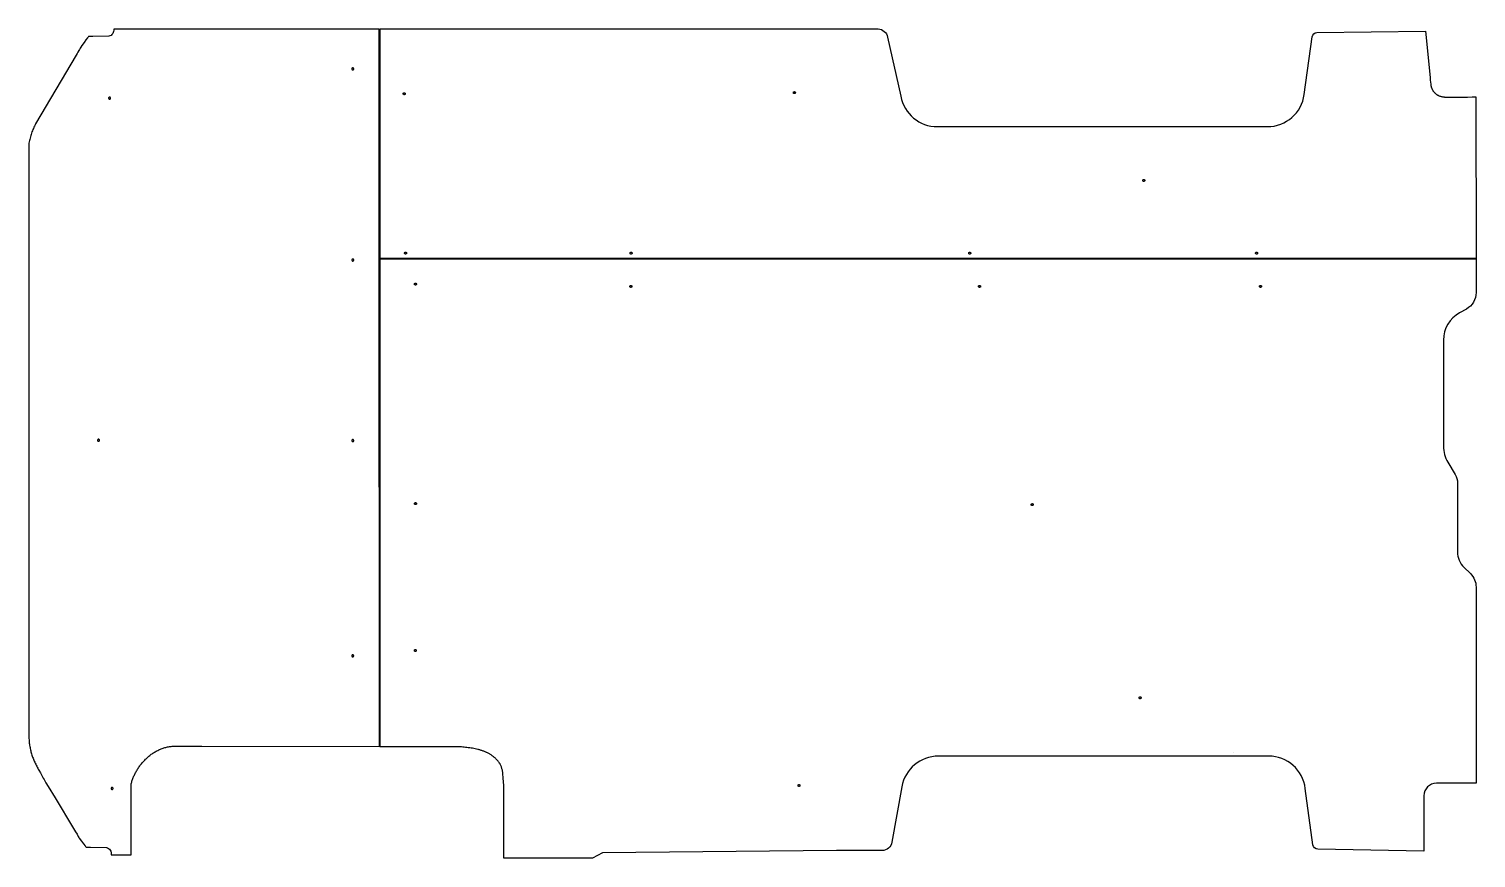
# Model space of a CAD drawing. Extents: x 5801 to 10830, y -233 to 5920.
# Drawn here: x 5968 to 8853, y 1442 to 3094 of the extents above; entities that cross this region are included whole.
import ezdxf

# ---------------------------------------------------------------- set-up
doc = ezdxf.new("R2010")
doc.units = 0
doc.layers.add('Default_Layer', color=1, linetype='CONTINUOUS')

msp = doc.modelspace()

# ---------------------------------------------------------------- linework, layer by layer
at = {"layer": 'Default_Layer'}
for points in [[(6666.6, 2697), (6666.5, 3093.5), (6595.5, 3093.5), (6147.9, 3093.9), (6137.1, 3094, -0.414214), (6127.4, 3079.6), (6095.7, 3079.3), (6086.8, 3079), (6086, 3077.9), (6084.9, 3076.5), (6081.9, 3072.5), (6078, 3067.2), (6073.5, 3061), (6071.5, 3057.8), (6070.3, 3055.8), (6068.9, 3053.5), (6067.4, 3051), (6065.8, 3048.2), (6064.1, 3045.3), (6062.3, 3042.1), (5981.5, 2905.1), (5980.3, 2902.8), (5979.2, 2900.5), (5978.1, 2898.2), (5977, 2895.9), (5976, 2893.5), (5975.1, 2891.2), (5974.2, 2888.8), (5973.3, 2886.4), (5972.5, 2883.9), (5971.7, 2881.5), (5971, 2879), (5970.3, 2876.6), (5969.7, 2874.1), (5969.2, 2871.6), (5968.6, 2869.1), (5968.2, 2866.6), (5968.2, 2848.7), (5968.2, 1684), (5968.2, 1681.8), (5968.3, 1679.5), (5968.4, 1677.3), (5968.5, 1675.1), (5968.7, 1672.9), (5968.9, 1670.6), (5969.2, 1668.4), (5969.5, 1666.2), (5969.9, 1664.1), (5970.3, 1661.9), (5970.7, 1659.7), (5971.2, 1657.5), (5971.7, 1655.4), (5972.2, 1653.2), (5972.8, 1651.1), (5973.5, 1649), (5974.1, 1646.9), (5974.8, 1644.8), (5975.5, 1642.7), (5976.3, 1640.6), (5977.1, 1638.5), (5977.9, 1636.5), (5978.8, 1634.4), (5979.7, 1632.4), (5980.6, 1630.4), (5981.6, 1628.4), (5982.6, 1626.4), (5983.6, 1624.4), (5984.7, 1622.4), (5985.8, 1620.5), (5986.9, 1618.5), (5988, 1616.6), (5990.9, 1611.4), (5993.8, 1606.1), (5996.8, 1600.9), (5998.3, 1598.3), (5999.8, 1595.7), (6002.1, 1591.7), (6006.6, 1584.2), (6020.4, 1561.3), (6057.3, 1500.2), (6057.3, 1500.1), (6060.9, 1494.1), (6064, 1488.8), (6066.6, 1484.5), (6067.7, 1482.7), (6068.6, 1481.2), (6073.2, 1475), (6077, 1469.7), (6080, 1465.7), (6081.1, 1464.3), (6082, 1463.2), (6090.8, 1462.9), (6122.5, 1462.6, -0.414214), (6132.2, 1448.2), (6144.2, 1448.2), (6172, 1448.2), (6172, 1571.2), (6172, 1580.1), (6171.7, 1587.8), (6172.1, 1589.6), (6172.6, 1591.3), (6173.1, 1593.1), (6173.6, 1594.8), (6174.2, 1596.6), (6174.8, 1598.3), (6175.4, 1600.1), (6176.1, 1601.8), (6176.8, 1603.5), (6177.5, 1605.2), (6178.3, 1606.9), (6179.1, 1608.7), (6180, 1610.3), (6180.9, 1612), (6181.8, 1613.7), (6182.7, 1615.4), (6183.7, 1617), (6184.7, 1618.6), (6185.7, 1620.3), (6186.8, 1621.9), (6187.9, 1623.5), (6189, 1625), (6190.2, 1626.6), (6191.4, 1628.1), (6192.6, 1629.6), (6193.8, 1631.1), (6195.1, 1632.6), (6196.4, 1634.1), (6197.7, 1635.5), (6199, 1636.9), (6200.4, 1638.3), (6201.8, 1639.6), (6203.2, 1640.9), (6204.6, 1642.2), (6206.1, 1643.5), (6207.5, 1644.8), (6209, 1646), (6210.6, 1647.1), (6212.1, 1648.3), (6213.7, 1649.4), (6215.2, 1650.5), (6216.8, 1651.5), (6218.5, 1652.6), (6220.1, 1653.5), (6221.7, 1654.5), (6223.4, 1655.4), (6225.1, 1656.2), (6226.8, 1657.1), (6228.5, 1657.9), (6230.2, 1658.6), (6232, 1659.3), (6233.7, 1660), (6235.5, 1660.6), (6237.3, 1661.2), (6239.1, 1661.7), (6240.9, 1662.2), (6242.7, 1662.6), (6244.5, 1663), (6246.3, 1663.3), (6248.2, 1663.6), (6250, 1663.8), (6251.9, 1664), (6253.8, 1664.2), (6255.6, 1664.2), (6257.9, 1664.2), (6313.1, 1664.2), (6666.8, 1664.1), (6666.6, 2697)], [(7668.8, 1456.5), (7578.1, 1456.7), (7111.8, 1451.9), (7091.5, 1441.5), (6914.8, 1441.5), (6914.8, 1442), (6914.8, 1452.3), (6914.8, 1540.5), (6914.8, 1587.3), (6914.6, 1588.7), (6914.4, 1590.1), (6914.3, 1591.5), (6914.1, 1592.9), (6913.9, 1595.7), (6913.7, 1598.5), (6913.4, 1604.2), (6913.2, 1607), (6913, 1608.4), (6912.9, 1609.8), (6912.7, 1611.2), (6912.6, 1612.6), (6912.4, 1614), (6912.1, 1615.3), (6911.9, 1616.7), (6911.6, 1618), (6911.2, 1619.4), (6910.9, 1620.7), (6910.4, 1622.1), (6910, 1623.4), (6909.5, 1624.7), (6908.9, 1625.9), (6908.3, 1627.2), (6907.6, 1628.5), (6907.3, 1629.1), (6906.9, 1629.7), (6906.5, 1630.3), (6906.1, 1630.9), (6905.3, 1632.1), (6904.4, 1633.2), (6903.6, 1634.4), (6902.7, 1635.4), (6901.8, 1636.5), (6900.9, 1637.5), (6899.9, 1638.5), (6898.9, 1639.5), (6898, 1640.4), (6896.9, 1641.3), (6895.9, 1642.2), (6894.9, 1643.1), (6893.8, 1643.9), (6892.8, 1644.7), (6891.7, 1645.5), (6890.6, 1646.3), (6889.4, 1647), (6888.3, 1647.8), (6887.1, 1648.5), (6886, 1649.1), (6884.8, 1649.8), (6883.6, 1650.4), (6882.4, 1651), (6881.2, 1651.6), (6880, 1652.2), (6878.7, 1652.8), (6877.5, 1653.3), (6876.2, 1653.8), (6874.9, 1654.3), (6873.7, 1654.8), (6872.4, 1655.2), (6871.1, 1655.7), (6869.8, 1656.1), (6868.5, 1656.5), (6867.1, 1656.9), (6865.8, 1657.3), (6864.5, 1657.6), (6863.1, 1658), (6860.4, 1658.6), (6857.7, 1659.2), (6855, 1659.8), (6852.3, 1660.3), (6849.5, 1660.7), (6846.8, 1661.1), (6844, 1661.5), (6841.3, 1661.8), (6838.5, 1662.1), (6835.8, 1662.4), (6833.1, 1662.7), (6830.4, 1662.9), (6827.8, 1663.1), (6827.7, 1663.1), (6701.3, 1663.3), (6687.7, 1663.3), (6668.5, 1663.5), (6668.5, 2635.8), (8853, 2635.7), (8853, 2568.8, -0.272726), (8833.6, 2535.9), (8820.2, 2528.5, 0.272726), (8788, 2473.8), (8788, 2262.5, 0.135135), (8796.8, 2230.5), (8811.4, 2206, -0.135135), (8816, 2189.4), (8816, 2051.5, 0.202475), (8828.8, 2021.1), (8841.6, 2008.6, -0.202475), (8853, 1981.8), (8853, 1590.6), (8773.9, 1590.6, 0.413468), (8748.9, 1565.7), (8748.6, 1455.2), (8537.5, 1459.2, -0.369725), (8527.8, 1467.8), (8512.6, 1580.3, 0.376199), (8439.3, 1644.6), (7781.2, 1644.6, 0.362594), (7708.4, 1583.8), (7688.5, 1473, -0.363978), (7668.8, 1456.5)]]:
    msp.add_lwpolyline(points, format="xyb", close=True, dxfattribs=at)
msp.add_lwpolyline([(7660.2, 3094.2, -0.009689), (7661, 3094.2, -0.353043), (7679.9, 3077.7), (7706.3, 2960.2, 0.362594), (7779.1, 2899.4), (8437.1, 2899.4, 0.376199), (8510.5, 2963.7), (8526.3, 3078.4, -0.357626), (8535.6, 3087), (8752.4, 3089.6), (8761.3, 2997.5), (8761.6, 2995.1), (8761.8, 2992.6), (8762.4, 2987.3), (8762.6, 2984.9), (8762.9, 2982.8), (8763.1, 2981.1), (8763.2, 2980.4), (8763.3, 2979.9), (8763.5, 2979.1), (8763.8, 2978.3), (8764.1, 2977.5), (8764.4, 2976.8), (8765.1, 2975.2), (8765.5, 2974.5), (8765.8, 2973.7), (8766.2, 2972.8), (8766.6, 2971.9), (8767.1, 2971.1), (8767.5, 2970.3), (8768.1, 2969.5), (8768.6, 2968.8), (8769.2, 2968), (8769.8, 2967.4), (8770.5, 2966.7), (8771.1, 2966), (8771.8, 2965.4), (8772.5, 2964.9), (8773.3, 2964.3), (8774, 2963.8), (8774.8, 2963.3), (8775.6, 2962.8), (8776.4, 2962.3), (8777.2, 2961.9), (8778, 2961.5), (8778.9, 2961.1), (8779.7, 2960.8), (8780.6, 2960.5), (8781.5, 2960.2), (8782.3, 2959.9), (8783.2, 2959.6), (8784.1, 2959.4), (8785, 2959.2), (8785.8, 2959), (8786.7, 2958.9), (8787.6, 2958.8), (8788.5, 2958.7), (8789.3, 2958.6), (8790.3, 2958.5), (8791.4, 2958.5), (8793.9, 2958.4), (8796.9, 2958.3), (8800.3, 2958.3), (8804.1, 2958.2), (8808.1, 2958.2), (8816.9, 2958.3), (8826.2, 2958.4), (8835.7, 2958.5), (8844.9, 2958.6), (8852.7, 2958.6), (8852.9, 2636.5), (6668.5, 2636.5), (6668.5, 3094.2), (7251.8, 3094.2), (7661, 3094.2)], format="xyb", dxfattribs=at)
for points in [[(6613.7, 3012.6), (6613.9, 3012.6), (6614.1, 3012.6), (6614.3, 3012.7), (6614.5, 3012.7), (6614.7, 3012.8), (6614.8, 3012.9), (6615, 3013), (6615.1, 3013.2), (6615.3, 3013.3), (6615.4, 3013.5), (6615.5, 3013.6), (6615.6, 3013.8), (6615.6, 3014), (6615.7, 3014.2), (6615.7, 3014.4), (6615.7, 3014.6), (6615.7, 3014.8), (6615.7, 3015), (6615.6, 3015.2), (6615.6, 3015.4), (6615.5, 3015.5), (6615.4, 3015.7), (6615.3, 3015.9), (6615.1, 3016), (6615, 3016.1), (6614.8, 3016.2), (6614.7, 3016.3), (6614.5, 3016.4), (6614.3, 3016.5), (6614.1, 3016.5), (6613.9, 3016.6), (6613.7, 3016.6), (6613.5, 3016.6), (6613.3, 3016.5), (6613.1, 3016.5), (6612.9, 3016.4), (6612.8, 3016.3), (6612.6, 3016.2), (6612.5, 3016.1), (6612.3, 3016), (6612.2, 3015.9), (6612.1, 3015.7), (6612, 3015.5), (6611.9, 3015.4), (6611.8, 3015.2), (6611.8, 3015), (6611.7, 3014.8), (6611.7, 3014.6), (6611.7, 3014.4), (6611.8, 3014.2), (6611.8, 3014), (6611.9, 3013.8), (6612, 3013.6), (6612.1, 3013.5), (6612.2, 3013.3), (6612.3, 3013.2), (6612.5, 3013), (6612.6, 3012.9), (6612.8, 3012.8), (6612.9, 3012.7), (6613.1, 3012.7), (6613.3, 3012.6), (6613.5, 3012.6), (6613.7, 3012.6)], [(6128.9, 2954.2), (6129.1, 2954.2), (6129.3, 2954.3), (6129.5, 2954.3), (6129.7, 2954.4), (6129.9, 2954.5), (6130, 2954.6), (6130.2, 2954.7), (6130.3, 2954.8), (6130.5, 2955), (6130.6, 2955.1), (6130.7, 2955.3), (6130.8, 2955.4), (6130.8, 2955.6), (6130.9, 2955.8), (6130.9, 2956), (6130.9, 2956.2), (6130.9, 2956.4), (6130.9, 2956.6), (6130.8, 2956.8), (6130.8, 2957), (6130.7, 2957.2), (6130.6, 2957.3), (6130.5, 2957.5), (6130.3, 2957.6), (6130.2, 2957.8), (6130, 2957.9), (6129.9, 2958), (6129.7, 2958.1), (6129.5, 2958.1), (6129.3, 2958.2), (6129.1, 2958.2), (6128.9, 2958.2), (6128.7, 2958.2), (6128.5, 2958.2), (6128.3, 2958.1), (6128.1, 2958.1), (6128, 2958), (6127.8, 2957.9), (6127.6, 2957.8), (6127.5, 2957.6), (6127.4, 2957.5), (6127.3, 2957.3), (6127.2, 2957.2), (6127.1, 2957), (6127, 2956.8), (6127, 2956.6), (6126.9, 2956.4), (6126.9, 2956.2), (6126.9, 2956), (6127, 2955.8), (6127, 2955.6), (6127.1, 2955.4), (6127.2, 2955.3), (6127.3, 2955.1), (6127.4, 2955), (6127.5, 2954.8), (6127.6, 2954.7), (6127.8, 2954.6), (6128, 2954.5), (6128.1, 2954.4), (6128.3, 2954.3), (6128.5, 2954.3), (6128.7, 2954.2), (6128.9, 2954.2)], [(6714.4, 2965.1), (6714.4, 2965.3), (6714.4, 2965.5), (6714.5, 2965.7), (6714.5, 2965.9), (6714.6, 2966), (6714.7, 2966.2), (6714.8, 2966.4), (6715, 2966.5), (6715.1, 2966.6), (6715.3, 2966.7), (6715.4, 2966.8), (6715.6, 2966.9), (6715.8, 2967), (6716, 2967), (6716.2, 2967.1), (6716.4, 2967.1), (6716.6, 2967.1), (6716.8, 2967), (6717, 2967), (6717.2, 2966.9), (6717.3, 2966.8), (6717.5, 2966.7), (6717.7, 2966.6), (6717.8, 2966.5), (6717.9, 2966.4), (6718, 2966.2), (6718.1, 2966), (6718.2, 2965.9), (6718.3, 2965.7), (6718.4, 2965.5), (6718.4, 2965.3), (6718.4, 2965.1), (6718.4, 2964.9), (6718.4, 2964.7), (6718.3, 2964.5), (6718.2, 2964.3), (6718.1, 2964.1), (6718, 2964), (6717.9, 2963.8), (6717.8, 2963.7), (6717.7, 2963.5), (6717.5, 2963.4), (6717.3, 2963.3), (6717.2, 2963.2), (6717, 2963.2), (6716.8, 2963.1), (6716.6, 2963.1), (6716.4, 2963.1), (6716.2, 2963.1), (6716, 2963.1), (6715.8, 2963.2), (6715.6, 2963.2), (6715.4, 2963.3), (6715.3, 2963.4), (6715.1, 2963.5), (6715, 2963.7), (6714.8, 2963.8), (6714.7, 2964), (6714.6, 2964.1), (6714.5, 2964.3), (6714.5, 2964.5), (6714.4, 2964.7), (6714.4, 2964.9), (6714.4, 2965.1)], [(7492, 2967.2), (7492, 2967.4), (7492, 2967.6), (7492.1, 2967.8), (7492.2, 2967.9), (7492.3, 2968.1), (7492.4, 2968.3), (7492.5, 2968.4), (7492.6, 2968.6), (7492.7, 2968.7), (7492.9, 2968.8), (7493.1, 2968.9), (7493.2, 2969), (7493.4, 2969.1), (7493.6, 2969.1), (7493.8, 2969.2), (7494, 2969.2), (7494.2, 2969.2), (7494.4, 2969.1), (7494.6, 2969.1), (7494.8, 2969), (7495, 2968.9), (7495.1, 2968.8), (7495.3, 2968.7), (7495.4, 2968.6), (7495.6, 2968.4), (7495.7, 2968.3), (7495.8, 2968.1), (7495.9, 2967.9), (7495.9, 2967.8), (7496, 2967.6), (7496, 2967.4), (7496, 2967.2), (7496, 2967), (7496, 2966.8), (7495.9, 2966.6), (7495.9, 2966.4), (7495.8, 2966.2), (7495.7, 2966), (7495.6, 2965.9), (7495.4, 2965.7), (7495.3, 2965.6), (7495.1, 2965.5), (7495, 2965.4), (7494.8, 2965.3), (7494.6, 2965.3), (7494.4, 2965.2), (7494.2, 2965.2), (7494, 2965.2), (7493.8, 2965.2), (7493.6, 2965.2), (7493.4, 2965.3), (7493.2, 2965.3), (7493.1, 2965.4), (7492.9, 2965.5), (7492.7, 2965.6), (7492.6, 2965.7), (7492.5, 2965.9), (7492.4, 2966), (7492.3, 2966.2), (7492.2, 2966.4), (7492.1, 2966.6), (7492, 2966.8), (7492, 2967), (7492, 2967.2)], [(8188.5, 2792.2), (8188.5, 2792.4), (8188.5, 2792.6), (8188.6, 2792.8), (8188.6, 2793), (8188.7, 2793.2), (8188.8, 2793.3), (8188.9, 2793.5), (8189.1, 2793.6), (8189.2, 2793.8), (8189.4, 2793.9), (8189.5, 2794), (8189.7, 2794.1), (8189.9, 2794.1), (8190.1, 2794.2), (8190.3, 2794.2), (8190.5, 2794.2), (8190.7, 2794.2), (8190.9, 2794.2), (8191.1, 2794.1), (8191.3, 2794.1), (8191.4, 2794), (8191.6, 2793.9), (8191.8, 2793.8), (8191.9, 2793.6), (8192, 2793.5), (8192.2, 2793.3), (8192.3, 2793.2), (8192.3, 2793), (8192.4, 2792.8), (8192.5, 2792.6), (8192.5, 2792.4), (8192.5, 2792.2), (8192.5, 2792), (8192.5, 2791.8), (8192.4, 2791.6), (8192.3, 2791.4), (8192.3, 2791.3), (8192.2, 2791.1), (8192, 2790.9), (8191.9, 2790.8), (8191.8, 2790.7), (8191.6, 2790.6), (8191.4, 2790.5), (8191.3, 2790.4), (8191.1, 2790.3), (8190.9, 2790.3), (8190.7, 2790.2), (8190.5, 2790.2), (8190.3, 2790.2), (8190.1, 2790.3), (8189.9, 2790.3), (8189.7, 2790.4), (8189.5, 2790.5), (8189.4, 2790.6), (8189.2, 2790.7), (8189.1, 2790.8), (8188.9, 2790.9), (8188.8, 2791.1), (8188.7, 2791.3), (8188.6, 2791.4), (8188.6, 2791.6), (8188.5, 2791.8), (8188.5, 2792), (8188.5, 2792.2)], [(6613.7, 2631.6), (6613.9, 2631.6), (6614.1, 2631.6), (6614.3, 2631.7), (6614.5, 2631.7), (6614.7, 2631.8), (6614.8, 2631.9), (6615, 2632), (6615.1, 2632.2), (6615.3, 2632.3), (6615.4, 2632.5), (6615.5, 2632.6), (6615.6, 2632.8), (6615.6, 2633), (6615.7, 2633.2), (6615.7, 2633.4), (6615.7, 2633.6), (6615.7, 2633.8), (6615.7, 2634), (6615.6, 2634.2), (6615.6, 2634.4), (6615.5, 2634.5), (6615.4, 2634.7), (6615.3, 2634.9), (6615.1, 2635), (6615, 2635.1), (6614.8, 2635.2), (6614.7, 2635.3), (6614.5, 2635.4), (6614.3, 2635.5), (6614.1, 2635.5), (6613.9, 2635.6), (6613.7, 2635.6), (6613.5, 2635.6), (6613.3, 2635.5), (6613.1, 2635.5), (6612.9, 2635.4), (6612.8, 2635.3), (6612.6, 2635.2), (6612.5, 2635.1), (6612.3, 2635), (6612.2, 2634.9), (6612.1, 2634.7), (6612, 2634.5), (6611.9, 2634.4), (6611.8, 2634.2), (6611.8, 2634), (6611.7, 2633.8), (6611.7, 2633.6), (6611.7, 2633.4), (6611.8, 2633.2), (6611.8, 2633), (6611.9, 2632.8), (6612, 2632.6), (6612.1, 2632.5), (6612.2, 2632.3), (6612.3, 2632.2), (6612.5, 2632), (6612.6, 2631.9), (6612.8, 2631.8), (6612.9, 2631.7), (6613.1, 2631.7), (6613.3, 2631.6), (6613.5, 2631.6), (6613.7, 2631.6)], [(6717, 2647.4), (6717.1, 2647.6), (6717.1, 2647.8), (6717.1, 2648), (6717.2, 2648.2), (6717.3, 2648.4), (6717.4, 2648.6), (6717.5, 2648.7), (6717.6, 2648.8), (6717.8, 2649), (6717.9, 2649.1), (6718.1, 2649.2), (6718.3, 2649.3), (6718.5, 2649.3), (6718.6, 2649.4), (6718.8, 2649.4), (6719, 2649.4), (6719.3, 2649.4), (6719.4, 2649.4), (6719.6, 2649.3), (6719.8, 2649.3), (6720, 2649.2), (6720.2, 2649.1), (6720.3, 2649), (6720.5, 2648.8), (6720.6, 2648.7), (6720.7, 2648.6), (6720.8, 2648.4), (6720.9, 2648.2), (6721, 2648), (6721, 2647.8), (6721, 2647.6), (6721, 2647.4), (6721, 2647.2), (6721, 2647), (6721, 2646.8), (6720.9, 2646.7), (6720.8, 2646.5), (6720.7, 2646.3), (6720.6, 2646.2), (6720.5, 2646), (6720.3, 2645.9), (6720.2, 2645.8), (6720, 2645.7), (6719.8, 2645.6), (6719.6, 2645.5), (6719.4, 2645.5), (6719.3, 2645.4), (6719, 2645.4), (6718.8, 2645.4), (6718.6, 2645.5), (6718.5, 2645.5), (6718.3, 2645.6), (6718.1, 2645.7), (6717.9, 2645.8), (6717.8, 2645.9), (6717.6, 2646), (6717.5, 2646.2), (6717.4, 2646.3), (6717.3, 2646.5), (6717.2, 2646.7), (6717.1, 2646.8), (6717.1, 2647), (6717.1, 2647.2), (6717, 2647.4)], [(7166.5, 2647.2), (7166.5, 2647.4), (7166.5, 2647.6), (7166.6, 2647.8), (7166.6, 2648), (7166.7, 2648.2), (7166.8, 2648.3), (7166.9, 2648.5), (7167.1, 2648.6), (7167.2, 2648.8), (7167.4, 2648.9), (7167.5, 2649), (7167.7, 2649.1), (7167.9, 2649.1), (7168.1, 2649.2), (7168.3, 2649.2), (7168.5, 2649.2), (7168.7, 2649.2), (7168.9, 2649.2), (7169.1, 2649.1), (7169.3, 2649.1), (7169.4, 2649), (7169.6, 2648.9), (7169.8, 2648.8), (7169.9, 2648.6), (7170, 2648.5), (7170.2, 2648.3), (7170.3, 2648.2), (7170.3, 2648), (7170.4, 2647.8), (7170.5, 2647.6), (7170.5, 2647.4), (7170.5, 2647.2), (7170.5, 2647), (7170.5, 2646.8), (7170.4, 2646.6), (7170.3, 2646.4), (7170.3, 2646.3), (7170.2, 2646.1), (7170, 2645.9), (7169.9, 2645.8), (7169.8, 2645.7), (7169.6, 2645.6), (7169.4, 2645.5), (7169.3, 2645.4), (7169.1, 2645.3), (7168.9, 2645.3), (7168.7, 2645.2), (7168.5, 2645.2), (7168.3, 2645.2), (7168.1, 2645.3), (7167.9, 2645.3), (7167.7, 2645.4), (7167.5, 2645.5), (7167.4, 2645.6), (7167.2, 2645.7), (7167.1, 2645.8), (7166.9, 2645.9), (7166.8, 2646.1), (7166.7, 2646.3), (7166.6, 2646.4), (7166.6, 2646.6), (7166.5, 2646.8), (7166.5, 2647), (7166.5, 2647.2)], [(7841.5, 2647.2), (7841.5, 2647.4), (7841.5, 2647.6), (7841.6, 2647.8), (7841.6, 2648), (7841.7, 2648.2), (7841.8, 2648.3), (7841.9, 2648.5), (7842.1, 2648.6), (7842.2, 2648.8), (7842.4, 2648.9), (7842.5, 2649), (7842.7, 2649.1), (7842.9, 2649.1), (7843.1, 2649.2), (7843.3, 2649.2), (7843.5, 2649.2), (7843.7, 2649.2), (7843.9, 2649.2), (7844.1, 2649.1), (7844.3, 2649.1), (7844.4, 2649), (7844.6, 2648.9), (7844.8, 2648.8), (7844.9, 2648.6), (7845, 2648.5), (7845.2, 2648.3), (7845.3, 2648.2), (7845.3, 2648), (7845.4, 2647.8), (7845.5, 2647.6), (7845.5, 2647.4), (7845.5, 2647.2), (7845.5, 2647), (7845.5, 2646.8), (7845.4, 2646.6), (7845.3, 2646.4), (7845.3, 2646.3), (7845.2, 2646.1), (7845, 2645.9), (7844.9, 2645.8), (7844.8, 2645.7), (7844.6, 2645.6), (7844.4, 2645.5), (7844.3, 2645.4), (7844.1, 2645.3), (7843.9, 2645.3), (7843.7, 2645.2), (7843.5, 2645.2), (7843.3, 2645.2), (7843.1, 2645.3), (7842.9, 2645.3), (7842.7, 2645.4), (7842.5, 2645.5), (7842.4, 2645.6), (7842.2, 2645.7), (7842.1, 2645.8), (7841.9, 2645.9), (7841.8, 2646.1), (7841.7, 2646.3), (7841.6, 2646.4), (7841.6, 2646.6), (7841.5, 2646.8), (7841.5, 2647), (7841.5, 2647.2)], [(8413.5, 2647.2), (8413.5, 2647.4), (8413.5, 2647.6), (8413.6, 2647.8), (8413.6, 2648), (8413.7, 2648.2), (8413.8, 2648.3), (8413.9, 2648.5), (8414.1, 2648.6), (8414.2, 2648.8), (8414.4, 2648.9), (8414.5, 2649), (8414.7, 2649.1), (8414.9, 2649.1), (8415.1, 2649.2), (8415.3, 2649.2), (8415.5, 2649.2), (8415.7, 2649.2), (8415.9, 2649.2), (8416.1, 2649.1), (8416.3, 2649.1), (8416.4, 2649), (8416.6, 2648.9), (8416.8, 2648.8), (8416.9, 2648.6), (8417, 2648.5), (8417.2, 2648.3), (8417.3, 2648.2), (8417.3, 2648), (8417.4, 2647.8), (8417.5, 2647.6), (8417.5, 2647.4), (8417.5, 2647.2), (8417.5, 2647), (8417.5, 2646.8), (8417.4, 2646.6), (8417.3, 2646.4), (8417.3, 2646.3), (8417.2, 2646.1), (8417, 2645.9), (8416.9, 2645.8), (8416.8, 2645.7), (8416.6, 2645.6), (8416.4, 2645.5), (8416.3, 2645.4), (8416.1, 2645.3), (8415.9, 2645.3), (8415.7, 2645.2), (8415.5, 2645.2), (8415.3, 2645.2), (8415.1, 2645.3), (8414.9, 2645.3), (8414.7, 2645.4), (8414.5, 2645.5), (8414.4, 2645.6), (8414.2, 2645.7), (8414.1, 2645.8), (8413.9, 2645.9), (8413.8, 2646.1), (8413.7, 2646.3), (8413.6, 2646.4), (8413.6, 2646.6), (8413.5, 2646.8), (8413.5, 2647), (8413.5, 2647.2)], [(6740.6, 2585.6), (6740.6, 2585.4), (6740.6, 2585.2), (6740.5, 2585), (6740.5, 2584.9), (6740.4, 2584.7), (6740.3, 2584.5), (6740.2, 2584.4), (6740, 2584.2), (6739.9, 2584.1), (6739.7, 2584), (6739.6, 2583.9), (6739.4, 2583.8), (6739.2, 2583.7), (6739, 2583.7), (6738.8, 2583.6), (6738.6, 2583.6), (6738.4, 2583.6), (6738.2, 2583.7), (6738, 2583.7), (6737.8, 2583.8), (6737.7, 2583.9), (6737.5, 2584), (6737.3, 2584.1), (6737.2, 2584.2), (6737.1, 2584.4), (6737, 2584.5), (6736.9, 2584.7), (6736.8, 2584.9), (6736.7, 2585), (6736.7, 2585.2), (6736.6, 2585.4), (6736.6, 2585.6), (6736.6, 2585.8), (6736.7, 2586), (6736.7, 2586.2), (6736.8, 2586.4), (6736.9, 2586.6), (6737, 2586.7), (6737.1, 2586.9), (6737.2, 2587), (6737.3, 2587.2), (6737.5, 2587.3), (6737.7, 2587.4), (6737.8, 2587.5), (6738, 2587.5), (6738.2, 2587.6), (6738.4, 2587.6), (6738.6, 2587.6), (6738.8, 2587.6), (6739, 2587.6), (6739.2, 2587.5), (6739.4, 2587.5), (6739.6, 2587.4), (6739.7, 2587.3), (6739.9, 2587.2), (6740, 2587), (6740.2, 2586.9), (6740.3, 2586.7), (6740.4, 2586.6), (6740.5, 2586.4), (6740.5, 2586.2), (6740.6, 2586), (6740.6, 2585.8), (6740.6, 2585.6)], [(7170.2, 2581), (7170.2, 2580.8), (7170.2, 2580.6), (7170.1, 2580.4), (7170.1, 2580.2), (7170, 2580.1), (7169.9, 2579.9), (7169.8, 2579.7), (7169.6, 2579.6), (7169.5, 2579.5), (7169.3, 2579.4), (7169.2, 2579.3), (7169, 2579.2), (7168.8, 2579.1), (7168.6, 2579.1), (7168.4, 2579), (7168.2, 2579), (7168, 2579), (7167.8, 2579.1), (7167.6, 2579.1), (7167.4, 2579.2), (7167.3, 2579.3), (7167.1, 2579.4), (7167, 2579.5), (7166.8, 2579.6), (7166.7, 2579.7), (7166.6, 2579.9), (7166.5, 2580.1), (7166.4, 2580.2), (7166.3, 2580.4), (7166.3, 2580.6), (7166.2, 2580.8), (7166.2, 2581), (7166.2, 2581.2), (7166.3, 2581.4), (7166.3, 2581.6), (7166.4, 2581.8), (7166.5, 2582), (7166.6, 2582.1), (7166.7, 2582.3), (7166.8, 2582.4), (7167, 2582.6), (7167.1, 2582.7), (7167.3, 2582.8), (7167.4, 2582.9), (7167.6, 2582.9), (7167.8, 2583), (7168, 2583), (7168.2, 2583), (7168.4, 2583), (7168.6, 2583), (7168.8, 2582.9), (7169, 2582.9), (7169.2, 2582.8), (7169.3, 2582.7), (7169.5, 2582.6), (7169.6, 2582.4), (7169.8, 2582.3), (7169.9, 2582.1), (7170, 2582), (7170.1, 2581.8), (7170.1, 2581.6), (7170.2, 2581.4), (7170.2, 2581.2), (7170.2, 2581)], [(7865.2, 2581), (7865.2, 2580.8), (7865.2, 2580.6), (7865.1, 2580.4), (7865.1, 2580.2), (7865, 2580.1), (7864.9, 2579.9), (7864.8, 2579.7), (7864.6, 2579.6), (7864.5, 2579.5), (7864.3, 2579.4), (7864.2, 2579.3), (7864, 2579.2), (7863.8, 2579.1), (7863.6, 2579.1), (7863.4, 2579), (7863.2, 2579), (7863, 2579), (7862.8, 2579.1), (7862.6, 2579.1), (7862.4, 2579.2), (7862.3, 2579.3), (7862.1, 2579.4), (7862, 2579.5), (7861.8, 2579.6), (7861.7, 2579.7), (7861.6, 2579.9), (7861.5, 2580.1), (7861.4, 2580.2), (7861.3, 2580.4), (7861.3, 2580.6), (7861.2, 2580.8), (7861.2, 2581), (7861.2, 2581.2), (7861.3, 2581.4), (7861.3, 2581.6), (7861.4, 2581.8), (7861.5, 2582), (7861.6, 2582.1), (7861.7, 2582.3), (7861.8, 2582.4), (7862, 2582.6), (7862.1, 2582.7), (7862.3, 2582.8), (7862.4, 2582.9), (7862.6, 2582.9), (7862.8, 2583), (7863, 2583), (7863.2, 2583), (7863.4, 2583), (7863.6, 2583), (7863.8, 2582.9), (7864, 2582.9), (7864.2, 2582.8), (7864.3, 2582.7), (7864.5, 2582.6), (7864.6, 2582.4), (7864.8, 2582.3), (7864.9, 2582.1), (7865, 2582), (7865.1, 2581.8), (7865.1, 2581.6), (7865.2, 2581.4), (7865.2, 2581.2), (7865.2, 2581)], [(8425.2, 2581), (8425.2, 2580.8), (8425.2, 2580.6), (8425.1, 2580.4), (8425.1, 2580.2), (8425, 2580.1), (8424.9, 2579.9), (8424.8, 2579.7), (8424.6, 2579.6), (8424.5, 2579.5), (8424.3, 2579.4), (8424.2, 2579.3), (8424, 2579.2), (8423.8, 2579.1), (8423.6, 2579.1), (8423.4, 2579), (8423.2, 2579), (8423, 2579), (8422.8, 2579.1), (8422.6, 2579.1), (8422.4, 2579.2), (8422.3, 2579.3), (8422.1, 2579.4), (8422, 2579.5), (8421.8, 2579.6), (8421.7, 2579.7), (8421.6, 2579.9), (8421.5, 2580.1), (8421.4, 2580.2), (8421.3, 2580.4), (8421.3, 2580.6), (8421.2, 2580.8), (8421.2, 2581), (8421.2, 2581.2), (8421.3, 2581.4), (8421.3, 2581.6), (8421.4, 2581.8), (8421.5, 2582), (8421.6, 2582.1), (8421.7, 2582.3), (8421.8, 2582.4), (8422, 2582.6), (8422.1, 2582.7), (8422.3, 2582.8), (8422.4, 2582.9), (8422.6, 2582.9), (8422.8, 2583), (8423, 2583), (8423.2, 2583), (8423.4, 2583), (8423.6, 2583), (8423.8, 2582.9), (8424, 2582.9), (8424.2, 2582.8), (8424.3, 2582.7), (8424.5, 2582.6), (8424.6, 2582.4), (8424.8, 2582.3), (8424.9, 2582.1), (8425, 2582), (8425.1, 2581.8), (8425.1, 2581.6), (8425.2, 2581.4), (8425.2, 2581.2), (8425.2, 2581)], [(6106.9, 2272.2), (6107.1, 2272.2), (6107.3, 2272.3), (6107.5, 2272.3), (6107.7, 2272.4), (6107.9, 2272.5), (6108, 2272.6), (6108.2, 2272.7), (6108.3, 2272.8), (6108.5, 2273), (6108.6, 2273.1), (6108.7, 2273.3), (6108.8, 2273.4), (6108.8, 2273.6), (6108.9, 2273.8), (6108.9, 2274), (6108.9, 2274.2), (6108.9, 2274.4), (6108.9, 2274.6), (6108.8, 2274.8), (6108.8, 2275), (6108.7, 2275.2), (6108.6, 2275.3), (6108.5, 2275.5), (6108.3, 2275.6), (6108.2, 2275.8), (6108, 2275.9), (6107.9, 2276), (6107.7, 2276.1), (6107.5, 2276.1), (6107.3, 2276.2), (6107.1, 2276.2), (6106.9, 2276.2), (6106.7, 2276.2), (6106.5, 2276.2), (6106.3, 2276.1), (6106.1, 2276.1), (6106, 2276), (6105.8, 2275.9), (6105.6, 2275.8), (6105.5, 2275.6), (6105.4, 2275.5), (6105.3, 2275.3), (6105.2, 2275.2), (6105.1, 2275), (6105, 2274.8), (6105, 2274.6), (6104.9, 2274.4), (6104.9, 2274.2), (6104.9, 2274), (6105, 2273.8), (6105, 2273.6), (6105.1, 2273.4), (6105.2, 2273.3), (6105.3, 2273.1), (6105.4, 2273), (6105.5, 2272.8), (6105.6, 2272.7), (6105.8, 2272.6), (6106, 2272.5), (6106.1, 2272.4), (6106.3, 2272.3), (6106.5, 2272.3), (6106.7, 2272.2), (6106.9, 2272.2)], [(6613.7, 2271.6), (6613.9, 2271.6), (6614.1, 2271.6), (6614.3, 2271.7), (6614.5, 2271.7), (6614.7, 2271.8), (6614.8, 2271.9), (6615, 2272), (6615.1, 2272.2), (6615.3, 2272.3), (6615.4, 2272.5), (6615.5, 2272.6), (6615.6, 2272.8), (6615.6, 2273), (6615.7, 2273.2), (6615.7, 2273.4), (6615.7, 2273.6), (6615.7, 2273.8), (6615.7, 2274), (6615.6, 2274.2), (6615.6, 2274.4), (6615.5, 2274.5), (6615.4, 2274.7), (6615.3, 2274.9), (6615.1, 2275), (6615, 2275.1), (6614.8, 2275.2), (6614.7, 2275.3), (6614.5, 2275.4), (6614.3, 2275.5), (6614.1, 2275.5), (6613.9, 2275.6), (6613.7, 2275.6), (6613.5, 2275.6), (6613.3, 2275.5), (6613.1, 2275.5), (6612.9, 2275.4), (6612.8, 2275.3), (6612.6, 2275.2), (6612.5, 2275.1), (6612.3, 2275), (6612.2, 2274.9), (6612.1, 2274.7), (6612, 2274.5), (6611.9, 2274.4), (6611.8, 2274.2), (6611.8, 2274), (6611.7, 2273.8), (6611.7, 2273.6), (6611.7, 2273.4), (6611.8, 2273.2), (6611.8, 2273), (6611.9, 2272.8), (6612, 2272.6), (6612.1, 2272.5), (6612.2, 2272.3), (6612.3, 2272.2), (6612.5, 2272), (6612.6, 2271.9), (6612.8, 2271.8), (6612.9, 2271.7), (6613.1, 2271.7), (6613.3, 2271.6), (6613.5, 2271.6), (6613.7, 2271.6)], [(6740.8, 2148.1), (6740.8, 2147.9), (6740.8, 2147.7), (6740.7, 2147.5), (6740.6, 2147.3), (6740.6, 2147.1), (6740.5, 2147), (6740.3, 2146.8), (6740.2, 2146.7), (6740.1, 2146.6), (6739.9, 2146.4), (6739.7, 2146.3), (6739.6, 2146.3), (6739.4, 2146.2), (6739.2, 2146.1), (6739, 2146.1), (6738.8, 2146.1), (6738.6, 2146.1), (6738.4, 2146.1), (6738.2, 2146.2), (6738, 2146.3), (6737.8, 2146.3), (6737.7, 2146.4), (6737.5, 2146.6), (6737.4, 2146.7), (6737.3, 2146.8), (6737.1, 2147), (6737, 2147.1), (6737, 2147.3), (6736.9, 2147.5), (6736.8, 2147.7), (6736.8, 2147.9), (6736.8, 2148.1), (6736.8, 2148.3), (6736.8, 2148.5), (6736.9, 2148.7), (6737, 2148.9), (6737, 2149), (6737.1, 2149.2), (6737.3, 2149.4), (6737.4, 2149.5), (6737.5, 2149.6), (6737.7, 2149.8), (6737.8, 2149.9), (6738, 2149.9), (6738.2, 2150), (6738.4, 2150.1), (6738.6, 2150.1), (6738.8, 2150.1), (6739, 2150.1), (6739.2, 2150.1), (6739.4, 2150), (6739.6, 2149.9), (6739.7, 2149.9), (6739.9, 2149.8), (6740.1, 2149.6), (6740.2, 2149.5), (6740.3, 2149.4), (6740.5, 2149.2), (6740.6, 2149), (6740.6, 2148.9), (6740.7, 2148.7), (6740.8, 2148.5), (6740.8, 2148.3), (6740.8, 2148.1)], [(7970.2, 2146), (7970.2, 2145.8), (7970.2, 2145.6), (7970.1, 2145.4), (7970.1, 2145.2), (7970, 2145.1), (7969.9, 2144.9), (7969.8, 2144.7), (7969.6, 2144.6), (7969.5, 2144.5), (7969.3, 2144.4), (7969.2, 2144.3), (7969, 2144.2), (7968.8, 2144.1), (7968.6, 2144.1), (7968.4, 2144), (7968.2, 2144), (7968, 2144), (7967.8, 2144.1), (7967.6, 2144.1), (7967.4, 2144.2), (7967.3, 2144.3), (7967.1, 2144.4), (7967, 2144.5), (7966.8, 2144.6), (7966.7, 2144.7), (7966.6, 2144.9), (7966.5, 2145.1), (7966.4, 2145.2), (7966.3, 2145.4), (7966.3, 2145.6), (7966.2, 2145.8), (7966.2, 2146), (7966.2, 2146.2), (7966.3, 2146.4), (7966.3, 2146.6), (7966.4, 2146.8), (7966.5, 2147), (7966.6, 2147.1), (7966.7, 2147.3), (7966.8, 2147.4), (7967, 2147.6), (7967.1, 2147.7), (7967.3, 2147.8), (7967.4, 2147.9), (7967.6, 2147.9), (7967.8, 2148), (7968, 2148), (7968.2, 2148), (7968.4, 2148), (7968.6, 2148), (7968.8, 2147.9), (7969, 2147.9), (7969.2, 2147.8), (7969.3, 2147.7), (7969.5, 2147.6), (7969.6, 2147.4), (7969.8, 2147.3), (7969.9, 2147.1), (7970, 2147), (7970.1, 2146.8), (7970.1, 2146.6), (7970.2, 2146.4), (7970.2, 2146.2), (7970.2, 2146)], [(6613.7, 1842.6), (6613.9, 1842.6), (6614.1, 1842.6), (6614.3, 1842.7), (6614.5, 1842.7), (6614.7, 1842.8), (6614.8, 1842.9), (6615, 1843), (6615.1, 1843.2), (6615.3, 1843.3), (6615.4, 1843.5), (6615.5, 1843.6), (6615.6, 1843.8), (6615.6, 1844), (6615.7, 1844.2), (6615.7, 1844.4), (6615.7, 1844.6), (6615.7, 1844.8), (6615.7, 1845), (6615.6, 1845.2), (6615.6, 1845.4), (6615.5, 1845.5), (6615.4, 1845.7), (6615.3, 1845.9), (6615.1, 1846), (6615, 1846.1), (6614.8, 1846.2), (6614.7, 1846.3), (6614.5, 1846.4), (6614.3, 1846.5), (6614.1, 1846.5), (6613.9, 1846.6), (6613.7, 1846.6), (6613.5, 1846.6), (6613.3, 1846.5), (6613.1, 1846.5), (6612.9, 1846.4), (6612.8, 1846.3), (6612.6, 1846.2), (6612.5, 1846.1), (6612.3, 1846), (6612.2, 1845.9), (6612.1, 1845.7), (6612, 1845.5), (6611.9, 1845.4), (6611.8, 1845.2), (6611.8, 1845), (6611.7, 1844.8), (6611.7, 1844.6), (6611.7, 1844.4), (6611.8, 1844.2), (6611.8, 1844), (6611.9, 1843.8), (6612, 1843.6), (6612.1, 1843.5), (6612.2, 1843.3), (6612.3, 1843.2), (6612.5, 1843), (6612.6, 1842.9), (6612.8, 1842.8), (6612.9, 1842.7), (6613.1, 1842.7), (6613.3, 1842.6), (6613.5, 1842.6), (6613.7, 1842.6)], [(6740.5, 1855.3), (6740.5, 1855.1), (6740.4, 1854.9), (6740.4, 1854.7), (6740.3, 1854.5), (6740.2, 1854.3), (6740.1, 1854.2), (6740, 1854), (6739.9, 1853.9), (6739.7, 1853.8), (6739.6, 1853.6), (6739.4, 1853.5), (6739.3, 1853.5), (6739.1, 1853.4), (6738.9, 1853.3), (6738.7, 1853.3), (6738.5, 1853.3), (6738.3, 1853.3), (6738.1, 1853.3), (6737.9, 1853.4), (6737.7, 1853.5), (6737.5, 1853.5), (6737.4, 1853.6), (6737.2, 1853.8), (6737.1, 1853.9), (6736.9, 1854), (6736.8, 1854.2), (6736.7, 1854.3), (6736.6, 1854.5), (6736.6, 1854.7), (6736.5, 1854.9), (6736.5, 1855.1), (6736.5, 1855.3), (6736.5, 1855.5), (6736.5, 1855.7), (6736.6, 1855.9), (6736.6, 1856.1), (6736.7, 1856.2), (6736.8, 1856.4), (6736.9, 1856.6), (6737.1, 1856.7), (6737.2, 1856.8), (6737.4, 1857), (6737.5, 1857.1), (6737.7, 1857.1), (6737.9, 1857.2), (6738.1, 1857.3), (6738.3, 1857.3), (6738.5, 1857.3), (6738.7, 1857.3), (6738.9, 1857.3), (6739.1, 1857.2), (6739.3, 1857.1), (6739.4, 1857.1), (6739.6, 1857), (6739.7, 1856.8), (6739.9, 1856.7), (6740, 1856.6), (6740.1, 1856.4), (6740.2, 1856.2), (6740.3, 1856.1), (6740.4, 1855.9), (6740.4, 1855.7), (6740.5, 1855.5), (6740.5, 1855.3)], [(8185.2, 1761), (8185.2, 1760.8), (8185.2, 1760.6), (8185.1, 1760.4), (8185.1, 1760.2), (8185, 1760.1), (8184.9, 1759.9), (8184.8, 1759.7), (8184.6, 1759.6), (8184.5, 1759.5), (8184.3, 1759.4), (8184.2, 1759.3), (8184, 1759.2), (8183.8, 1759.1), (8183.6, 1759.1), (8183.4, 1759), (8183.2, 1759), (8183, 1759), (8182.8, 1759.1), (8182.6, 1759.1), (8182.4, 1759.2), (8182.3, 1759.3), (8182.1, 1759.4), (8182, 1759.5), (8181.8, 1759.6), (8181.7, 1759.7), (8181.6, 1759.9), (8181.5, 1760.1), (8181.4, 1760.2), (8181.3, 1760.4), (8181.3, 1760.6), (8181.2, 1760.8), (8181.2, 1761), (8181.2, 1761.2), (8181.3, 1761.4), (8181.3, 1761.6), (8181.4, 1761.8), (8181.5, 1762), (8181.6, 1762.1), (8181.7, 1762.3), (8181.8, 1762.4), (8182, 1762.6), (8182.1, 1762.7), (8182.3, 1762.8), (8182.4, 1762.9), (8182.6, 1762.9), (8182.8, 1763), (8183, 1763), (8183.2, 1763), (8183.4, 1763), (8183.6, 1763), (8183.8, 1762.9), (8184, 1762.9), (8184.2, 1762.8), (8184.3, 1762.7), (8184.5, 1762.6), (8184.6, 1762.4), (8184.8, 1762.3), (8184.9, 1762.1), (8185, 1762), (8185.1, 1761.8), (8185.1, 1761.6), (8185.2, 1761.4), (8185.2, 1761.2), (8185.2, 1761)], [(7505.2, 1586), (7505.2, 1585.8), (7505.2, 1585.6), (7505.1, 1585.4), (7505.1, 1585.2), (7505, 1585.1), (7504.9, 1584.9), (7504.8, 1584.7), (7504.6, 1584.6), (7504.5, 1584.5), (7504.3, 1584.4), (7504.2, 1584.3), (7504, 1584.2), (7503.8, 1584.1), (7503.6, 1584.1), (7503.4, 1584), (7503.2, 1584), (7503, 1584), (7502.8, 1584.1), (7502.6, 1584.1), (7502.4, 1584.2), (7502.3, 1584.3), (7502.1, 1584.4), (7502, 1584.5), (7501.8, 1584.6), (7501.7, 1584.7), (7501.6, 1584.9), (7501.5, 1585.1), (7501.4, 1585.2), (7501.3, 1585.4), (7501.3, 1585.6), (7501.2, 1585.8), (7501.2, 1586), (7501.2, 1586.2), (7501.3, 1586.4), (7501.3, 1586.6), (7501.4, 1586.8), (7501.5, 1587), (7501.6, 1587.1), (7501.7, 1587.3), (7501.8, 1587.4), (7502, 1587.6), (7502.1, 1587.7), (7502.3, 1587.8), (7502.4, 1587.9), (7502.6, 1587.9), (7502.8, 1588), (7503, 1588), (7503.2, 1588), (7503.4, 1588), (7503.6, 1588), (7503.8, 1587.9), (7504, 1587.9), (7504.2, 1587.8), (7504.3, 1587.7), (7504.5, 1587.6), (7504.6, 1587.4), (7504.8, 1587.3), (7504.9, 1587.1), (7505, 1587), (7505.1, 1586.8), (7505.1, 1586.6), (7505.2, 1586.4), (7505.2, 1586.2), (7505.2, 1586)], [(6133.9, 1578.2), (6134.1, 1578.2), (6134.3, 1578.3), (6134.5, 1578.3), (6134.7, 1578.4), (6134.9, 1578.5), (6135, 1578.6), (6135.2, 1578.7), (6135.3, 1578.8), (6135.5, 1579), (6135.6, 1579.1), (6135.7, 1579.3), (6135.8, 1579.4), (6135.8, 1579.6), (6135.9, 1579.8), (6135.9, 1580), (6135.9, 1580.2), (6135.9, 1580.4), (6135.9, 1580.6), (6135.8, 1580.8), (6135.8, 1581), (6135.7, 1581.2), (6135.6, 1581.3), (6135.5, 1581.5), (6135.3, 1581.6), (6135.2, 1581.8), (6135, 1581.9), (6134.9, 1582), (6134.7, 1582.1), (6134.5, 1582.1), (6134.3, 1582.2), (6134.1, 1582.2), (6133.9, 1582.2), (6133.7, 1582.2), (6133.5, 1582.2), (6133.3, 1582.1), (6133.1, 1582.1), (6133, 1582), (6132.8, 1581.9), (6132.6, 1581.8), (6132.5, 1581.6), (6132.4, 1581.5), (6132.3, 1581.3), (6132.2, 1581.2), (6132.1, 1581), (6132, 1580.8), (6132, 1580.6), (6131.9, 1580.4), (6131.9, 1580.2), (6131.9, 1580), (6132, 1579.8), (6132, 1579.6), (6132.1, 1579.4), (6132.2, 1579.3), (6132.3, 1579.1), (6132.4, 1579), (6132.5, 1578.8), (6132.6, 1578.7), (6132.8, 1578.6), (6133, 1578.5), (6133.1, 1578.4), (6133.3, 1578.3), (6133.5, 1578.3), (6133.7, 1578.2), (6133.9, 1578.2)]]:
    msp.add_lwpolyline(points, close=True, dxfattribs=at)
msp.add_lwpolyline([(8370.1, 1652.3), (8370.1, 1652.3)], dxfattribs=at)

doc.saveas('drawing.dxf')
